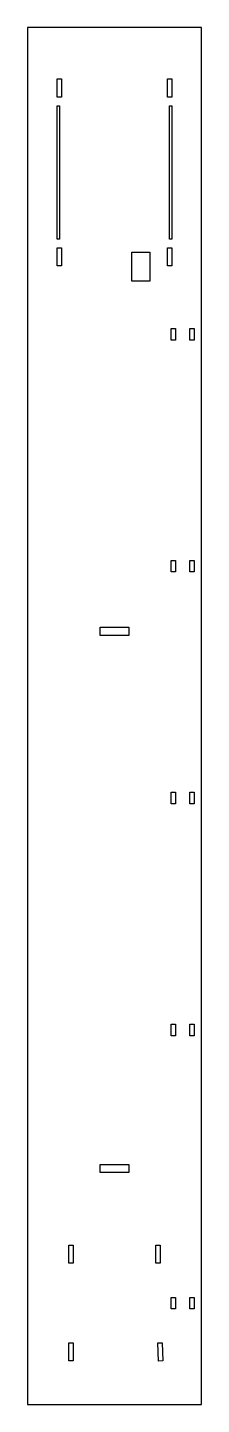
# Model space of a CAD drawing. Header units: inches. Extents: x -1.1 to 1.9, y -1.8 to 21.9.
import ezdxf

# ---------------------------------------------------------------- set-up
doc = ezdxf.new("R2010")
doc.units = ezdxf.units.IN
doc.header["$MEASUREMENT"] = 0

msp = doc.modelspace()

# ---------------------------------------------------------------- linework, layer by layer
for points in [[(-1.054, -1.842), (1.946, -1.842), (1.946, 21.908), (-1.054, 21.908)], [(-0.542, 20.708), (-0.542, 21.021), (-0.467, 21.021), (-0.467, 20.708)], [(1.362, 20.708), (1.362, 21.021), (1.437, 21.021), (1.437, 20.708)], [(-0.5, 20.558), (-0.5, 18.258), (-0.542, 18.258), (-0.542, 20.558)], [(1.396, 20.558), (1.437, 20.558), (1.437, 18.258), (1.396, 18.258)], [(-0.467, 18.108), (-0.467, 17.796), (-0.542, 17.796), (-0.542, 18.108)], [(1.437, 17.796), (1.362, 17.796), (1.362, 18.108), (1.437, 18.108)], [(1.058, 18.031), (1.058, 17.531), (0.746, 17.531), (0.746, 18.031)], [(1.421, 16.518), (1.421, 16.718), (1.496, 16.718), (1.496, 16.518)], [(1.746, 16.518), (1.746, 16.718), (1.821, 16.718), (1.821, 16.518)], [(1.421, 12.518), (1.421, 12.718), (1.496, 12.718), (1.496, 12.518)], [(1.746, 12.518), (1.746, 12.718), (1.821, 12.718), (1.821, 12.518)], [(0.696, 11.563), (0.696, 11.423), (0.196, 11.423), (0.196, 11.563)], [(1.421, 8.518), (1.421, 8.718), (1.496, 8.718), (1.496, 8.518)], [(1.746, 8.518), (1.746, 8.718), (1.821, 8.718), (1.821, 8.518)], [(1.421, 4.518), (1.421, 4.718), (1.496, 4.718), (1.496, 4.518)], [(1.746, 4.518), (1.746, 4.718), (1.821, 4.718), (1.821, 4.518)], [(0.696, 2.298), (0.696, 2.158), (0.196, 2.158), (0.196, 2.298)], [(-0.342, 0.596), (-0.342, 0.908), (-0.267, 0.908), (-0.267, 0.596)], [(1.233, 0.596), (1.158, 0.596), (1.158, 0.908), (1.233, 0.908)], [(1.421, -0.195), (1.421, 0.005), (1.496, 0.005), (1.496, -0.195)], [(1.746, -0.195), (1.746, 0.005), (1.821, 0.005), (1.821, -0.195)], [(-0.342, -1.092), (-0.342, -0.779), (-0.267, -0.779), (-0.267, -1.092)], [(1.204, -1.093), (1.196, -0.781), (1.271, -0.779), (1.279, -1.091)]]:
    msp.add_lwpolyline(points, close=True)

doc.saveas('drawing.dxf')
